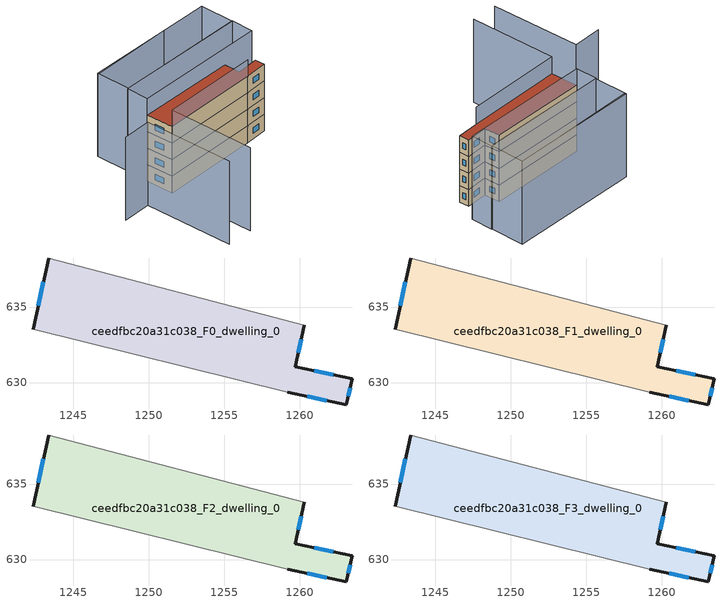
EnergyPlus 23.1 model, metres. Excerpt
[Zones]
ceedfbc20a31c038_F0_dwelling_0
 floor ground (EU_floor_Construction): 1260.32,633.78 1259.72,631.05 1263.47,630.24 1263.1,628.52 1259.22,629.36 1242.35,633.53 1243.39,638.24 z0
 wall outside (EU_wall_Construction): 1259.22,629.36 1263.1,628.52 1263.47,630.24 1259.72,631.05 1260.32,633.78 / 1243.39,638.24 1242.35,633.53 z0:3
 wall adiabatic (EU_wall_Construction): 1242.35,633.53 1259.22,629.36 / 1260.32,633.78 1243.39,638.24 z0:3
 window (EU_Window_Construction): 1263.22,629.1 1263.34,629.67 / 1260.51,629.08 1261.8,628.8 / 1243.04,636.67 1242.69,635.1 / 1259.92,631.96 1260.12,632.87 / 1262.22,630.51 1260.97,630.78 z1:2
ceedfbc20a31c038_F1_dwelling_0
 floor to ceedfbc20a31c038_F0_dwelling_0 (EU_floor_Construction): 1260.32,633.78 1259.72,631.05 1263.47,630.24 1263.1,628.52 1259.22,629.36 1242.35,633.53 1243.39,638.24 z3
 wall outside (EU_wall_Construction): 1259.22,629.36 1263.1,628.52 1263.47,630.24 1259.72,631.05 1260.32,633.78 / 1243.39,638.24 1242.35,633.53 z3:6
 wall adiabatic (EU_wall_Construction): 1242.35,633.53 1259.22,629.36 / 1260.32,633.78 1243.39,638.24 z3:6
 window (EU_Window_Construction): 1263.22,629.1 1263.34,629.67 / 1260.51,629.08 1261.8,628.8 / 1243.04,636.67 1242.69,635.1 / 1259.92,631.96 1260.12,632.87 / 1262.22,630.51 1260.97,630.78 z4:5
ceedfbc20a31c038_F2_dwelling_0
 floor to ceedfbc20a31c038_F1_dwelling_0 (EU_floor_Construction): 1260.32,633.78 1259.72,631.05 1263.47,630.24 1263.1,628.52 1259.22,629.36 1242.35,633.53 1243.39,638.24 z6
 wall outside (EU_wall_Construction): 1259.22,629.36 1263.1,628.52 1263.47,630.24 1259.72,631.05 1260.32,633.78 / 1243.39,638.24 1242.35,633.53 z6:9
 wall adiabatic (EU_wall_Construction): 1242.35,633.53 1259.22,629.36 / 1260.32,633.78 1243.39,638.24 z6:9
 window (EU_Window_Construction): 1263.22,629.1 1263.34,629.67 / 1260.51,629.08 1261.8,628.8 / 1243.04,636.67 1242.69,635.1 / 1259.92,631.96 1260.12,632.87 / 1262.22,630.51 1260.97,630.78 z7:8
ceedfbc20a31c038_F3_dwelling_0
 floor to ceedfbc20a31c038_F2_dwelling_0 (EU_floor_Construction): 1260.32,633.78 1259.72,631.05 1263.47,630.24 1263.1,628.52 1259.22,629.36 1242.35,633.53 1243.39,638.24 z9
 wall outside (EU_wall_Construction): 1259.22,629.36 1263.1,628.52 1263.47,630.24 1259.72,631.05 1260.32,633.78 / 1243.39,638.24 1242.35,633.53 z9:12
 wall adiabatic (EU_wall_Construction): 1242.35,633.53 1259.22,629.36 / 1260.32,633.78 1243.39,638.24 z9:12
 window (EU_Window_Construction): 1263.22,629.1 1263.34,629.67 / 1260.51,629.08 1261.8,628.8 / 1243.04,636.67 1242.69,635.1 / 1259.92,631.96 1260.12,632.87 / 1262.22,630.51 1260.97,630.78 z10:11
 roof outside (EU_roof_Construction): 1263.1,628.52 1263.47,630.24 1259.72,631.05 1260.32,633.78 1243.39,638.24 1242.35,633.53 1259.22,629.36 z12
shading: 1238.69,618.75 1242.35,633.53 / 1242.35,633.53 1259.22,629.36 / 1232.88,636.58 1237.89,635.36 / 1237.89,635.36 1234.15,620 / 1260.42,643.94 1246.18,647.48 / 1266.27,632.21 1243.39,638.24 / 1243.39,638.24 1244.37,641.98 / 1244.37,641.98 1267.25,635.95 / 1267.25,635.95 1266.27,632.21 / 1267.18,635.91 1244.51,641.94 / 1244.51,641.94 1246.07,647.81 / 1246.07,647.81 1268.74,641.78 / 1268.74,641.78 1267.18,635.91 z0:15
[Building]
EU S2 Campaign: North Axis=0; Terrain=City; Solar Distribution=FullExterior
[Site:Location]
Bologna: Latitude=44.5; Longitude=11.25; Time Zone=1; Elevation=37
[SizingPeriod:WeatherFileDays]
AnnualSizingPeriod: Begin Month=1; Begin Day of Month=1; End Month=12; End Day of Month=31; Day of Week for Start Day=Monday; Use Weather File Daylight Saving Period=No; Use Weather File Rain and Snow Indicators=No
[MATERIAL]
EU_InternalMass_Material: Roughness=MediumRough; Thickness=0.1; Conductivity=1; Density=1800; Specific Heat=900; Thermal Absorptance=0.9; Solar Absorptance=0.7; Visible Absorptance=0.7
[MATERIAL:NOMASS] Roughness=MediumRough; Thermal Absorptance=0.9; Solar Absorptance=0.7; Visible Absorptance=0.7
Name | Thermal Resistance
EU_wall_NoMass | 0.937881
EU_roof_NoMass | 0.548572
EU_floor_NoMass | 0.71348
[WINDOWMATERIAL:SIMPLEGLAZINGSYSTEM]
EU_Window_SimpleGlazing: UFactor=4.25633; Solar Heat Gain Coefficient=0.85; Visible Transmittance=0.85
[CONSTRUCTION]
EU_wall_Construction: EU_wall_NoMass
EU_roof_Construction: EU_roof_NoMass
EU_floor_Construction: EU_floor_NoMass
EU_Window_Construction: EU_Window_SimpleGlazing
EU_InternalMass_Construction: EU_InternalMass_Material
[ZONE] Type=1; Multiplier=1; Ceiling Height=autocalculate; Volume=266.389; Floor Area=autocalculate; Part of Total Floor Area=Yes
ceedfbc20a31c038_F0_dwelling_0; ceedfbc20a31c038_F1_dwelling_0; ceedfbc20a31c038_F2_dwelling_0; ceedfbc20a31c038_F3_dwelling_0
[INTERNALMASS] Construction=EU_InternalMass_Construction; Surface Area=88.7965
Name | Zone or ZoneList
ceedfbc20a31c038_F0_dwelling_0_EU_InternalMass | ceedfbc20a31c038_F0_dwelling_0
ceedfbc20a31c038_F1_dwelling_0_EU_InternalMass | ceedfbc20a31c038_F1_dwelling_0
ceedfbc20a31c038_F2_dwelling_0_EU_InternalMass | ceedfbc20a31c038_F2_dwelling_0
ceedfbc20a31c038_F3_dwelling_0_EU_InternalMass | ceedfbc20a31c038_F3_dwelling_0
[OTHEREQUIPMENT] Fuel Type=Electricity; Design Level Calculation Method=Watts/Area; Power per Zone Floor Area=1; Fraction Latent=0; Fraction Radiant=0; Fraction Lost=0; Carbon Dioxide Generation Rate=0; EndUse Subcategory=EU_Step8_InternalGains
Name | Zone or ZoneList or Space or SpaceList | Schedule
EU_Step8_InternalGain_ceedfbc20a31c038_F0_dwelling_0_f000 | ceedfbc20a31c038_F0_dwelling_0 | EU_Step8_GainSchedule_ceedfbc20a31c038_F0_dwelling_0_f000
EU_Step8_InternalGain_ceedfbc20a31c038_F1_dwelling_0_f000 | ceedfbc20a31c038_F1_dwelling_0 | EU_Step8_GainSchedule_ceedfbc20a31c038_F1_dwelling_0_f000
EU_Step8_InternalGain_ceedfbc20a31c038_F2_dwelling_0_f000 | ceedfbc20a31c038_F2_dwelling_0 | EU_Step8_GainSchedule_ceedfbc20a31c038_F2_dwelling_0_f000
EU_Step8_InternalGain_ceedfbc20a31c038_F3_dwelling_0_f000 | ceedfbc20a31c038_F3_dwelling_0 | EU_Step8_GainSchedule_ceedfbc20a31c038_F3_dwelling_0_f000
[ZONEVENTILATION:DESIGNFLOWRATE] Schedule=EU_AlwaysOn; Design Flow Rate Calculation Method=AirChanges/Hour; Air Changes per Hour=0.687892; Ventilation Type=Natural; Fan Pressure Rise=0; Fan Total Efficiency=1; Constant Term Coefficient=1; Temperature Term Coefficient=0; Velocity Term Coefficient=0; Velocity Squared Term Coefficient=0; Minimum Indoor Temperature=-100; Maximum Indoor Temperature=100; Delta Temperature=-100; Minimum Outdoor Temperature=-100; Maximum Outdoor Temperature=100; Maximum Wind Speed=40
Name | Zone or ZoneList or Space or SpaceList
EU_ConstantAir_ceedfbc20a31c038_F0_dwelling_0 | ceedfbc20a31c038_F0_dwelling_0
EU_ConstantAir_ceedfbc20a31c038_F1_dwelling_0 | ceedfbc20a31c038_F1_dwelling_0
EU_ConstantAir_ceedfbc20a31c038_F2_dwelling_0 | ceedfbc20a31c038_F2_dwelling_0
EU_ConstantAir_ceedfbc20a31c038_F3_dwelling_0 | ceedfbc20a31c038_F3_dwelling_0
[HVACTEMPLATE:THERMOSTAT] Constant Heating Setpoint=20; Constant Cooling Setpoint=50
EU_HeatOnly_ceedfbc20a31c038_F0_dwelling_0; EU_HeatOnly_ceedfbc20a31c038_F1_dwelling_0; EU_HeatOnly_ceedfbc20a31c038_F2_dwelling_0; EU_HeatOnly_ceedfbc20a31c038_F3_dwelling_0
[HVACTEMPLATE:ZONE:IDEALLOADSAIRSYSTEM] System Availability Schedule=EU_AlwaysOn; Maximum Heating Supply Air Temperature=50; Minimum Cooling Supply Air Temperature=13; Maximum Heating Supply Air Humidity Ratio=0.0156; Minimum Cooling Supply Air Humidity Ratio=0.0077; Heating Limit=NoLimit; Cooling Limit=NoLimit; Heating Availability Schedule=EU_AlwaysOn; Cooling Availability Schedule=EU_CoolingOff; Dehumidification Control Type=ConstantSensibleHeatRatio; Cooling Sensible Heat Ratio=0.7; Dehumidification Setpoint=60; Humidification Control Type=None; Humidification Setpoint=30; Outdoor Air Method=None; Outdoor Air Flow Rate per Person=0.00944; Outdoor Air Flow Rate per Zone Floor Area=0; Outdoor Air Flow Rate per Zone=0; Demand Controlled Ventilation Type=None; Outdoor Air Economizer Type=NoEconomizer; Heat Recovery Type=None; Sensible Heat Recovery Effectiveness=0.7; Latent Heat Recovery Effectiveness=0.65
Name | Template Thermostat
ceedfbc20a31c038_F0_dwelling_0 | EU_HeatOnly_ceedfbc20a31c038_F0_dwelling_0
ceedfbc20a31c038_F1_dwelling_0 | EU_HeatOnly_ceedfbc20a31c038_F1_dwelling_0
ceedfbc20a31c038_F2_dwelling_0 | EU_HeatOnly_ceedfbc20a31c038_F2_dwelling_0
ceedfbc20a31c038_F3_dwelling_0 | EU_HeatOnly_ceedfbc20a31c038_F3_dwelling_0
[SIZING:ZONE] Zone Cooling Design Supply Air Temperature Input Method=SupplyAirTemperature; Zone Cooling Design Supply Air Temperature=13; Zone Heating Design Supply Air Temperature Input Method=SupplyAirTemperature; Zone Heating Design Supply Air Temperature=50; Zone Cooling Design Supply Air Humidity Ratio=0.008; Zone Heating Design Supply Air Humidity Ratio=0.008; Cooling Design Air Flow Method=DesignDay; Cooling Design Air Flow Rate=0; Cooling Minimum Air Flow per Zone Floor Area=0.000762; Cooling Minimum Air Flow=0; Cooling Minimum Air Flow Fraction=0.2; Heating Design Air Flow Method=DesignDay; Heating Design Air Flow Rate=0; Heating Maximum Air Flow per Zone Floor Area=0.002032; Heating Maximum Air Flow=0.141576; Heating Maximum Air Flow Fraction=0.3; Account for Dedicated Outdoor Air System=No; Dedicated Outdoor Air System Control Strategy=NeutralSupplyAir; Dedicated Outdoor Air Low Setpoint Temperature for Design=autosize; Dedicated Outdoor Air High Setpoint Temperature for Design=autosize; Zone Load Sizing Method=Sensible Load Only No Latent Load; Zone Latent Cooling Design Supply Air Humidity Ratio Input Method=HumidityRatioDifference; Zone Cooling Design Supply Air Humidity Ratio Difference=0.005; Zone Latent Heating Design Supply Air Humidity Ratio Input Method=HumidityRatioDifference; Zone Humidification Design Supply Air Humidity Ratio Difference=0.005
ceedfbc20a31c038_F0_dwelling_0; ceedfbc20a31c038_F1_dwelling_0; ceedfbc20a31c038_F2_dwelling_0; ceedfbc20a31c038_F3_dwelling_0
[SCHEDULE:CONSTANT]
Name | Hourly Value
EU_AlwaysOn | 1
EU_CoolingOff | 0
[SCHEDULE:FILE] Column Number=1; Rows to Skip at Top=0; Number of Hours of Data=8760; Column Separator=Comma; Interpolate to Timestep=No; Minutes per Item=60; Adjust Schedule for Daylight Savings=Yes
Name | File
EU_Step8_GainSchedule_ceedfbc20a31c038_F0_dwelling_0_f000 | ../../schedules/ceedfbc20a31c038/ceedfbc20a31c038_F0_dwelling_0_f000_gain.csv
EU_Step8_GainSchedule_ceedfbc20a31c038_F1_dwelling_0_f000 | ../../schedules/ceedfbc20a31c038/ceedfbc20a31c038_F1_dwelling_0_f000_gain.csv
EU_Step8_GainSchedule_ceedfbc20a31c038_F2_dwelling_0_f000 | ../../schedules/ceedfbc20a31c038/ceedfbc20a31c038_F2_dwelling_0_f000_gain.csv
EU_Step8_GainSchedule_ceedfbc20a31c038_F3_dwelling_0_f000 | ../../schedules/ceedfbc20a31c038/ceedfbc20a31c038_F3_dwelling_0_f000_gain.csv
